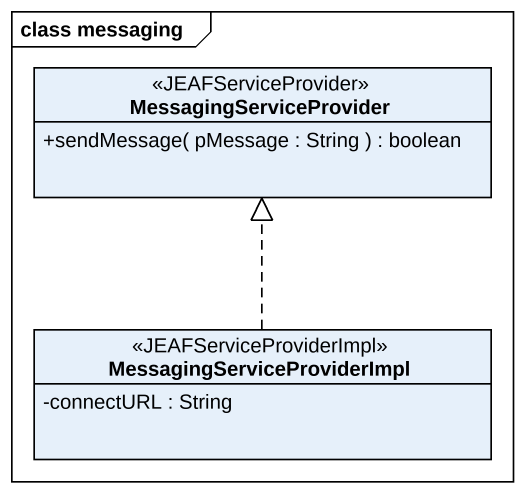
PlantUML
@startuml
mainframe class messaging
hide circle
hide empty members
skinparam classAttributeIconSize 0
interface MessagingServiceProvider <<JEAFServiceProvider>> {
  +sendMessage( pMessage : String ) : boolean
}
class MessagingServiceProviderImpl <<JEAFServiceProviderImpl>> {
  -connectURL : String
}
MessagingServiceProviderImpl .up.|> MessagingServiceProvider
@enduml
